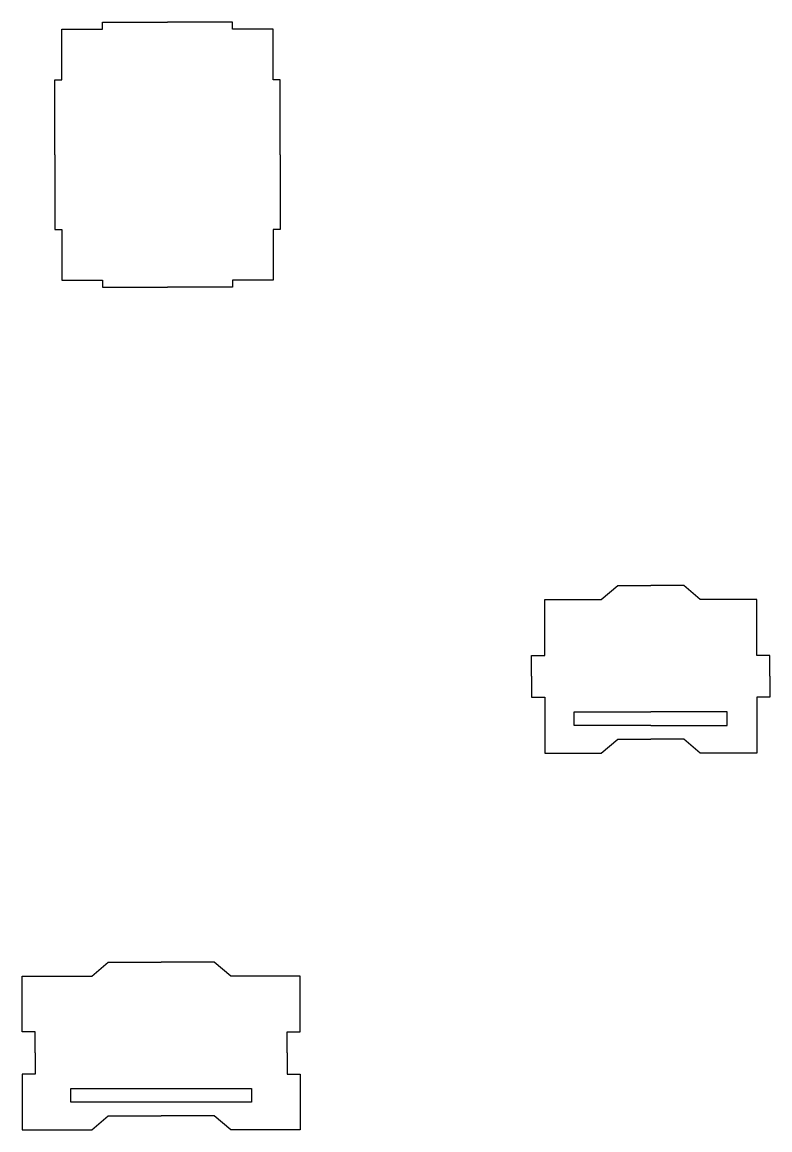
# Model space of a CAD drawing. Extents: x 32 to 570, y 512 to 1309.
import ezdxf

# ---------------------------------------------------------------- set-up
doc = ezdxf.new("R2010")
doc.units = 0
for name, color, linetype in [('BOTTOM_BL', 18, 'CONTINUOUS'), ('BOTTOM_BR', 18, 'CONTINUOUS'), ('BOTTOM_TL', 18, 'CONTINUOUS'), ('BOTTOM_TR', 18, 'CONTINUOUS'), ('FRONTBACK_BL', 18, 'CONTINUOUS'), ('FRONTBACK_BR', 18, 'CONTINUOUS'), ('FRONTBACK_SLOTL', 18, 'CONTINUOUS'), ('FRONTBACK_SLOTR', 18, 'CONTINUOUS'), ('FRONTBACK_TL', 18, 'CONTINUOUS'), ('FRONTBACK_TR', 18, 'CONTINUOUS'), ('LEFTRIGHT_BL', 18, 'CONTINUOUS'), ('LEFTRIGHT_BR', 18, 'CONTINUOUS'), ('LEFTRIGHT_SLOTL', 18, 'CONTINUOUS'), ('LEFTRIGHT_TL', 18, 'CONTINUOUS'), ('LEFTRIGHT_TR', 18, 'CONTINUOUS'), ('LEFTRIHT_SLOTR', 18, 'CONTINUOUS')]:
    doc.layers.add(name, color=color, linetype=linetype)

msp = doc.modelspace()

# ---------------------------------------------------------------- linework, layer by layer
at = {"layer": 'BOTTOM_BL'}
msp.add_lwpolyline([(55.67, 1213.97), (55.67, 1160.22), (60.67, 1160.22), (60.67, 1123.62), (89.93, 1123.62), (89.93, 1118.62), (136.68, 1118.62)], dxfattribs=at)
at = {"layer": 'BOTTOM_BR'}
msp.add_lwpolyline([(217.69, 1213.97), (217.69, 1160.22), (212.69, 1160.22), (212.69, 1123.62), (183.43, 1123.62), (183.43, 1118.62), (136.68, 1118.62)], dxfattribs=at)
at = {"layer": 'BOTTOM_TL'}
msp.add_lwpolyline([(55.67, 1213.97), (55.67, 1267.72), (60.67, 1267.72), (60.67, 1304.32), (89.93, 1304.32), (89.93, 1309.32), (136.68, 1309.32)], dxfattribs=at)
at = {"layer": 'BOTTOM_TR'}
msp.add_lwpolyline([(217.69, 1213.97), (217.69, 1267.72), (212.69, 1267.72), (212.69, 1304.32), (183.43, 1304.32), (183.43, 1309.32), (136.68, 1309.32)], dxfattribs=at)
at = {"layer": 'FRONTBACK_BL'}
msp.add_lwpolyline([(398.54, 838.64), (398.54, 823.64), (407.94, 823.64), (407.94, 783.34), (407.94, 783.34), (448.54, 783.34), (460.46, 793.34), (484.2, 793.34)], dxfattribs=at)
at = {"layer": 'FRONTBACK_BR'}
msp.add_lwpolyline([(569.86, 838.64), (569.86, 823.64), (560.46, 823.64), (560.46, 783.34), (519.86, 783.34), (507.94, 793.34), (484.2, 793.34)], dxfattribs=at)
at = {"layer": 'FRONTBACK_SLOTL'}
msp.add_lwpolyline([(484.2, 803.34), (429.2, 803.34), (429.2, 813.14), (484.2, 813.14)], dxfattribs=at)
at = {"layer": 'FRONTBACK_SLOTR'}
msp.add_lwpolyline([(484.2, 803.34), (539.2, 803.34), (539.2, 813.14), (484.2, 813.14)], dxfattribs=at)
at = {"layer": 'FRONTBACK_TL'}
msp.add_lwpolyline([(398.54, 838.64), (398.54, 853.64), (407.94, 853.64), (407.94, 893.94), (407.94, 893.94), (448.54, 893.94), (460.46, 903.94), (484.2, 903.94)], dxfattribs=at)
at = {"layer": 'FRONTBACK_TR'}
msp.add_lwpolyline([(569.86, 838.64), (569.86, 853.64), (560.46, 853.64), (560.46, 893.94), (519.86, 893.94), (507.94, 903.94), (484.2, 903.94)], dxfattribs=at)
at = {"layer": 'LEFTRIGHT_BL'}
msp.add_lwpolyline([(41.48, 567.61), (41.48, 552.31), (32.08, 552.31), (32.08, 532.31), (32.08, 522.31), (32.08, 512.31), (82.08, 512.31), (94, 522.31), (132.08, 522.31)], dxfattribs=at)
at = {"layer": 'LEFTRIGHT_BR'}
msp.add_lwpolyline([(222.68, 567.61), (222.68, 552.31), (232.08, 552.31), (232.08, 532.31), (232.08, 522.31), (232.08, 512.31), (182.08, 512.31), (170.16, 522.31), (132.08, 522.31)], dxfattribs=at)
at = {"layer": 'LEFTRIGHT_SLOTL'}
msp.add_lwpolyline([(132.08, 532.31), (67.08, 532.31), (67.08, 542.11), (132.08, 542.11)], dxfattribs=at)
at = {"layer": 'LEFTRIGHT_TL'}
msp.add_lwpolyline([(41.48, 567.61), (41.48, 582.91), (32.08, 582.91), (32.08, 602.91), (32.08, 622.91), (82.08, 622.91), (94, 632.91), (132.08, 632.91)], dxfattribs=at)
at = {"layer": 'LEFTRIGHT_TR'}
msp.add_lwpolyline([(222.68, 567.61), (222.68, 582.91), (232.08, 582.91), (232.08, 602.91), (232.08, 622.91), (222.68, 622.91), (182.08, 622.91), (170.16, 632.91), (132.08, 632.91)], dxfattribs=at)
at = {"layer": 'LEFTRIHT_SLOTR'}
msp.add_lwpolyline([(132.08, 542.11), (197.08, 542.11), (197.08, 532.31), (132.08, 532.31)], dxfattribs=at)

doc.saveas('drawing.dxf')
